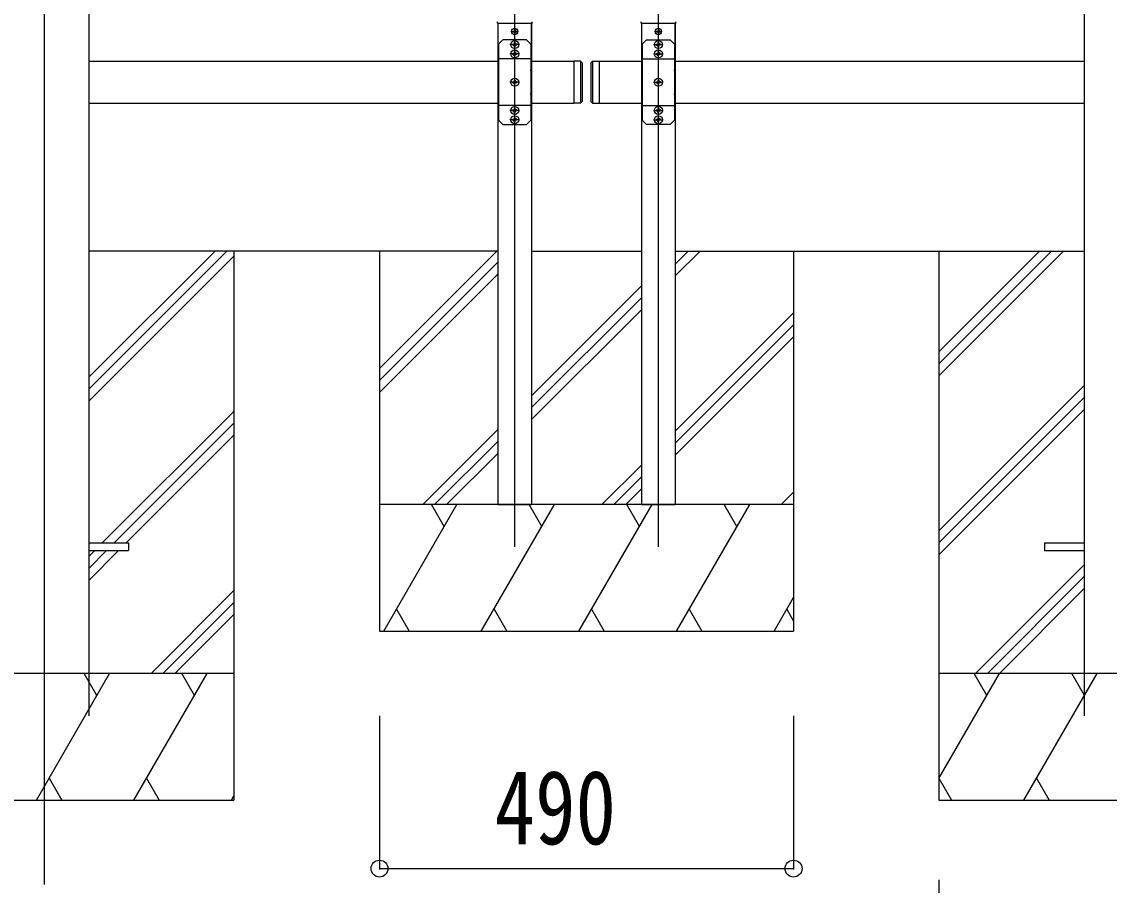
# Model space of a CAD drawing. Units: millimetres, scale not verified. Extents: x -14718 to 14718, y -10395 to 10395.
# Drawn here: x -4712 to -3425, y -5159 to -4137 of the extents above; entities that cross this region are included whole.
import ezdxf
from ezdxf.enums import TextEntityAlignment as Align

# ---------------------------------------------------------------- set-up
doc = ezdxf.new("R2010")
doc.units = ezdxf.units.MM
doc.header["$LTSCALE"] = 40
for name, color, linetype in [('0-4_YKK_12', 2, 'Continuous'), ('0-5_YKK_13', 4, 'Continuous'), ('0-6_YKK_A1', 4, 'Continuous'), ('0-7_YKK_D', 6, 'Continuous')]:
    doc.layers.add(name, color=color, linetype=linetype)
doc.styles.add('ＭＳ ゴシック', font='')
doc.styles.get('ＭＳ ゴシック').set_extended_font_data('MS Gothic')

msp = doc.modelspace()

# ---------------------------------------------------------------- linework, layer by layer
at = {"layer": '0-4_YKK_12'}
for p, q in [((-4685.41, -2112.58), (-4685.41, -5158.25)), ((-4128.41, -4758.25), (-4128.41, -4085.75)), ((-3958.41, -4758.25), (-3958.41, -4085.75)), ((-4132.56, -4148.25), (-4124.26, -4148.25)), ((-4128.41, -4152.4), (-4128.41, -4144.1)), ((-3962.56, -4148.25), (-3954.26, -4148.25)), ((-3958.41, -4152.4), (-3958.41, -4144.1)), ((-4122.67, -4163.75), (-4134.14, -4163.75)), ((-4128.41, -4169.48), (-4128.41, -4158.01)), ((-4128.41, -4180.48), (-4128.41, -4169.01)), ((-3964.14, -4163.75), (-3952.67, -4163.75)), ((-3958.41, -4169.48), (-3958.41, -4158.01)), ((-3958.41, -4180.48), (-3958.41, -4169.01)), ((-4122.67, -4174.75), (-4134.14, -4174.75)), ((-3964.14, -4174.75), (-3952.67, -4174.75)), ((-4128.41, -4213.98), (-4128.41, -4202.51)), ((-3958.41, -4213.98), (-3958.41, -4202.51)), ((-4122.67, -4208.25), (-4134.14, -4208.25)), ((-3964.14, -4208.25), (-3952.67, -4208.25)), ((-4122.67, -4241.75), (-4134.14, -4241.75)), ((-4128.41, -4247.48), (-4128.41, -4236.01)), ((-3964.14, -4241.75), (-3952.67, -4241.75)), ((-3958.41, -4247.48), (-3958.41, -4236.01)), ((-4122.67, -4252.75), (-4134.14, -4252.75)), ((-4128.41, -4258.48), (-4128.41, -4247.01)), ((-3964.14, -4252.75), (-3952.67, -4252.75)), ((-3958.41, -4258.48), (-3958.41, -4247.01))]:
    msp.add_line(p, q, dxfattribs=at)
at = {"layer": '0-5_YKK_13'}
for p, q in [((-4148.91, -4138.25), (-4148.81, -4136.69)), ((-4147.91, -4138.25), (-4148.91, -4138.25)), ((-4147.91, -4138.25), (-4108.91, -4138.25)), ((-3978.91, -4138.25), (-3978.81, -4136.69)), ((-3977.91, -4138.25), (-3978.91, -4138.25)), ((-3977.91, -4138.25), (-3938.91, -4138.25)), ((-4130.46, -4147.9), (-4130.46, -4148.6)), ((-4130.46, -4147.9), (-4129.26, -4147.9)), ((-4130.46, -4148.6), (-4129.26, -4148.6)), ((-4128.76, -4146.2), (-4128.06, -4146.2)), ((-4128.76, -4146.2), (-4128.76, -4147.4)), ((-4128.76, -4149.1), (-4128.76, -4150.3)), ((-4128.76, -4150.3), (-4128.06, -4150.3)), ((-4128.06, -4146.2), (-4128.06, -4147.4)), ((-4128.06, -4149.1), (-4128.06, -4150.3)), ((-4127.56, -4147.9), (-4126.36, -4147.9)), ((-4127.56, -4148.6), (-4126.36, -4148.6)), ((-4126.36, -4147.9), (-4126.36, -4148.6)), ((-3960.46, -4147.9), (-3960.46, -4148.6)), ((-3960.46, -4147.9), (-3959.26, -4147.9)), ((-3960.46, -4148.6), (-3959.26, -4148.6)), ((-3958.76, -4146.2), (-3958.06, -4146.2)), ((-3958.76, -4146.2), (-3958.76, -4147.4)), ((-3958.76, -4149.1), (-3958.76, -4150.3)), ((-3958.76, -4150.3), (-3958.06, -4150.3)), ((-3958.06, -4146.2), (-3958.06, -4147.4)), ((-3958.06, -4149.1), (-3958.06, -4150.3)), ((-3957.56, -4147.9), (-3956.36, -4147.9)), ((-3957.56, -4148.6), (-3956.36, -4148.6)), ((-3956.36, -4147.9), (-3956.36, -4148.6)), ((-4142.41, -4158.25), (-4147.41, -4163.25)), ((-4147.41, -4163.25), (-4147.41, -4193.53)), ((-4129.12, -4158.25), (-4142.41, -4158.25)), ((-4130.79, -4164.34), (-4129.75, -4164.36)), ((-4130.78, -4163.15), (-4129.75, -4163.14)), ((-4129.75, -4163.14), (-4129.14, -4163.02)), ((-4129.75, -4164.36), (-4129.14, -4164.48)), ((-4129.02, -4162.41), (-4129.14, -4163.02)), ((-4129.02, -4165.09), (-4129.14, -4164.48)), ((-4129, -4161.37), (-4129.02, -4162.41)), ((-4129, -4166.13), (-4129.02, -4165.09)), ((-4127.82, -4161.37), (-4127.8, -4162.41)), ((-4127.82, -4166.13), (-4127.8, -4165.09)), ((-4127.8, -4162.41), (-4127.68, -4163.02)), ((-4127.8, -4165.09), (-4127.68, -4164.48)), ((-4114.41, -4158.25), (-4127.69, -4158.25)), ((-4127.07, -4163.14), (-4127.68, -4163.02)), ((-4127.07, -4164.36), (-4127.68, -4164.48)), ((-4126.03, -4163.15), (-4127.07, -4163.14)), ((-4126.03, -4164.34), (-4127.07, -4164.36)), ((-4114.41, -4158.25), (-4109.41, -4163.25)), ((-4109.41, -4163.25), (-4109.41, -4193.53)), ((-3972.41, -4158.25), (-3977.41, -4163.25)), ((-3977.41, -4163.25), (-3977.41, -4193.53)), ((-3972.41, -4158.25), (-3959.12, -4158.25)), ((-3960.79, -4163.15), (-3959.75, -4163.14)), ((-3960.79, -4164.34), (-3959.75, -4164.36)), ((-3959.75, -4163.14), (-3959.14, -4163.02)), ((-3959.75, -4164.36), (-3959.14, -4164.48)), ((-3959.02, -4162.41), (-3959.14, -4163.02)), ((-3959.02, -4165.09), (-3959.14, -4164.48)), ((-3959, -4161.37), (-3959.02, -4162.41)), ((-3959, -4166.13), (-3959.02, -4165.09)), ((-3957.82, -4161.37), (-3957.8, -4162.41)), ((-3957.82, -4166.13), (-3957.8, -4165.09)), ((-3957.8, -4162.41), (-3957.68, -4163.02)), ((-3957.8, -4165.09), (-3957.68, -4164.48)), ((-3957.69, -4158.25), (-3944.41, -4158.25)), ((-3957.07, -4163.14), (-3957.68, -4163.02)), ((-3957.07, -4164.36), (-3957.68, -4164.48)), ((-3956.04, -4163.15), (-3957.07, -4163.14)), ((-3956.03, -4164.34), (-3957.07, -4164.36)), ((-3944.41, -4158.25), (-3939.41, -4163.25)), ((-3939.41, -4163.25), (-3939.41, -4193.53)), ((-4109.41, -4180.65), (-4147.41, -4180.65)), ((-4130.79, -4175.34), (-4129.75, -4175.36)), ((-4130.78, -4174.15), (-4129.75, -4174.14)), ((-4129.75, -4174.14), (-4129.14, -4174.02)), ((-4129.75, -4175.36), (-4129.14, -4175.48)), ((-4129.02, -4173.41), (-4129.14, -4174.02)), ((-4129.02, -4176.09), (-4129.14, -4175.48)), ((-4129, -4172.37), (-4129.02, -4173.41)), ((-4129, -4177.13), (-4129.02, -4176.09)), ((-4127.82, -4172.37), (-4127.8, -4173.41)), ((-4127.82, -4177.13), (-4127.8, -4176.09)), ((-4127.8, -4173.41), (-4127.68, -4174.02)), ((-4127.8, -4176.09), (-4127.68, -4175.48)), ((-4127.07, -4174.14), (-4127.68, -4174.02)), ((-4127.07, -4175.36), (-4127.68, -4175.48)), ((-4126.03, -4174.15), (-4127.07, -4174.14)), ((-4126.03, -4175.34), (-4127.07, -4175.36)), ((-3977.41, -4180.65), (-3939.41, -4180.65)), ((-3960.79, -4174.15), (-3959.75, -4174.14)), ((-3960.79, -4175.34), (-3959.75, -4175.36)), ((-3959.75, -4174.14), (-3959.14, -4174.02)), ((-3959.75, -4175.36), (-3959.14, -4175.48)), ((-3959.02, -4173.41), (-3959.14, -4174.02)), ((-3959.02, -4176.09), (-3959.14, -4175.48)), ((-3959, -4172.37), (-3959.02, -4173.41)), ((-3959, -4177.13), (-3959.02, -4176.09)), ((-3957.82, -4172.37), (-3957.8, -4173.41)), ((-3957.82, -4177.13), (-3957.8, -4176.09)), ((-3957.8, -4173.41), (-3957.68, -4174.02)), ((-3957.8, -4176.09), (-3957.68, -4175.48)), ((-3957.07, -4174.14), (-3957.68, -4174.02)), ((-3957.07, -4175.36), (-3957.68, -4175.48)), ((-3956.04, -4174.15), (-3957.07, -4174.14)), ((-3956.03, -4175.34), (-3957.07, -4175.36)), ((-4147.41, -4194.96), (-4147.41, -4221.53)), ((-4109.41, -4194.96), (-4109.41, -4221.53)), ((-4058.41, -4183.25), (-4058.41, -4233.25)), ((-4050.41, -4183.25), (-4058.41, -4183.25)), ((-4050.41, -4183.25), (-4050.41, -4233.25)), ((-4048.41, -4185.25), (-4050.41, -4183.25)), ((-4048.41, -4185.25), (-4048.41, -4231.25)), ((-4038.41, -4185.25), (-4038.41, -4231.25)), ((-4036.41, -4183.25), (-4036.41, -4233.25)), ((-4028.41, -4183.25), (-4028.41, -4233.25)), ((-3977.41, -4194.96), (-3977.41, -4221.53)), ((-3939.41, -4194.96), (-3939.41, -4221.53)), ((-4130.78, -4207.65), (-4129.75, -4207.64)), ((-4129.75, -4207.64), (-4129.14, -4207.52)), ((-4129.02, -4206.91), (-4129.14, -4207.52)), ((-4129, -4205.87), (-4129.02, -4206.91)), ((-4127.82, -4205.87), (-4127.8, -4206.91)), ((-4127.8, -4206.91), (-4127.68, -4207.52)), ((-4127.07, -4207.64), (-4127.68, -4207.52)), ((-4126.03, -4207.65), (-4127.07, -4207.64)), ((-3960.79, -4207.65), (-3959.75, -4207.64)), ((-3959.75, -4207.64), (-3959.14, -4207.52)), ((-3959.02, -4206.91), (-3959.14, -4207.52)), ((-3959, -4205.87), (-3959.02, -4206.91)), ((-3957.82, -4205.87), (-3957.8, -4206.91)), ((-3957.8, -4206.91), (-3957.68, -4207.52)), ((-3957.07, -4207.64), (-3957.68, -4207.52)), ((-3956.04, -4207.65), (-3957.07, -4207.64)), ((-4130.79, -4208.84), (-4129.75, -4208.86)), ((-4129.75, -4208.86), (-4129.14, -4208.98)), ((-4129.02, -4209.59), (-4129.14, -4208.98)), ((-4129, -4210.63), (-4129.02, -4209.59)), ((-4127.82, -4210.63), (-4127.8, -4209.59)), ((-4127.8, -4209.59), (-4127.68, -4208.98)), ((-4127.07, -4208.86), (-4127.68, -4208.98)), ((-4126.03, -4208.84), (-4127.07, -4208.86)), ((-3960.79, -4208.84), (-3959.75, -4208.86)), ((-3959.75, -4208.86), (-3959.14, -4208.98)), ((-3959.02, -4209.59), (-3959.14, -4208.98)), ((-3959, -4210.63), (-3959.02, -4209.59)), ((-3957.82, -4210.63), (-3957.8, -4209.59)), ((-3957.8, -4209.59), (-3957.68, -4208.98)), ((-3957.07, -4208.86), (-3957.68, -4208.98)), ((-3956.03, -4208.84), (-3957.07, -4208.86)), ((-4147.41, -4222.96), (-4147.41, -4253.25)), ((-4109.41, -4222.96), (-4109.41, -4253.25)), ((-4050.41, -4233.25), (-4058.41, -4233.25)), ((-4048.41, -4231.25), (-4050.41, -4233.25)), ((-4038.41, -4231.25), (-4036.41, -4233.25)), ((-4036.41, -4233.25), (-4028.41, -4233.25)), ((-3977.41, -4222.96), (-3977.41, -4253.25)), ((-3939.41, -4222.96), (-3939.41, -4253.25)), ((-4109.41, -4235.85), (-4147.41, -4235.85)), ((-4130.79, -4242.34), (-4129.75, -4242.36)), ((-4130.78, -4241.15), (-4129.75, -4241.14)), ((-4129.75, -4241.14), (-4129.14, -4241.02)), ((-4129.75, -4242.36), (-4129.14, -4242.48)), ((-4129.02, -4240.41), (-4129.14, -4241.02)), ((-4129.02, -4243.09), (-4129.14, -4242.48)), ((-4129, -4239.37), (-4129.02, -4240.41)), ((-4129, -4244.13), (-4129.02, -4243.09)), ((-4127.82, -4239.37), (-4127.8, -4240.41)), ((-4127.82, -4244.13), (-4127.8, -4243.09)), ((-4127.8, -4240.41), (-4127.68, -4241.02)), ((-4127.8, -4243.09), (-4127.68, -4242.48)), ((-4127.07, -4241.14), (-4127.68, -4241.02)), ((-4127.07, -4242.36), (-4127.68, -4242.48)), ((-4126.03, -4241.15), (-4127.07, -4241.14)), ((-4126.03, -4242.34), (-4127.07, -4242.36)), ((-3977.41, -4235.85), (-3939.41, -4235.85)), ((-3960.79, -4241.15), (-3959.75, -4241.14)), ((-3960.79, -4242.34), (-3959.75, -4242.36)), ((-3959.75, -4241.14), (-3959.14, -4241.02)), ((-3959.75, -4242.36), (-3959.14, -4242.48)), ((-3959.02, -4240.41), (-3959.14, -4241.02)), ((-3959.02, -4243.09), (-3959.14, -4242.48)), ((-3959, -4239.37), (-3959.02, -4240.41)), ((-3959, -4244.13), (-3959.02, -4243.09)), ((-3957.82, -4239.37), (-3957.8, -4240.41)), ((-3957.82, -4244.13), (-3957.8, -4243.09)), ((-3957.8, -4240.41), (-3957.68, -4241.02)), ((-3957.8, -4243.09), (-3957.68, -4242.48)), ((-3957.07, -4241.14), (-3957.68, -4241.02)), ((-3957.07, -4242.36), (-3957.68, -4242.48)), ((-3956.04, -4241.15), (-3957.07, -4241.14)), ((-3956.03, -4242.34), (-3957.07, -4242.36)), ((-4142.41, -4258.25), (-4147.41, -4253.25)), ((-4142.41, -4258.25), (-4129.12, -4258.25)), ((-4130.79, -4253.34), (-4129.75, -4253.36)), ((-4130.78, -4252.15), (-4129.75, -4252.14)), ((-4129.75, -4252.14), (-4129.14, -4252.02)), ((-4129.75, -4253.36), (-4129.14, -4253.48)), ((-4129.02, -4251.41), (-4129.14, -4252.02)), ((-4129.02, -4254.09), (-4129.14, -4253.48)), ((-4129, -4250.37), (-4129.02, -4251.41)), ((-4129, -4255.13), (-4129.02, -4254.09)), ((-4127.82, -4250.37), (-4127.8, -4251.41)), ((-4127.82, -4255.13), (-4127.8, -4254.09)), ((-4127.8, -4251.41), (-4127.68, -4252.02)), ((-4127.8, -4254.09), (-4127.68, -4253.48)), ((-4127.69, -4258.25), (-4114.41, -4258.25)), ((-4127.07, -4252.14), (-4127.68, -4252.02)), ((-4127.07, -4253.36), (-4127.68, -4253.48)), ((-4126.03, -4252.15), (-4127.07, -4252.14)), ((-4126.03, -4253.34), (-4127.07, -4253.36)), ((-4114.41, -4258.25), (-4109.41, -4253.25)), ((-3972.41, -4258.25), (-3977.41, -4253.25)), ((-3959.12, -4258.25), (-3972.41, -4258.25)), ((-3960.79, -4252.15), (-3959.75, -4252.14)), ((-3960.79, -4253.34), (-3959.75, -4253.36)), ((-3959.75, -4252.14), (-3959.14, -4252.02)), ((-3959.75, -4253.36), (-3959.14, -4253.48)), ((-3959.02, -4251.41), (-3959.14, -4252.02)), ((-3959.02, -4254.09), (-3959.14, -4253.48)), ((-3959, -4250.37), (-3959.02, -4251.41)), ((-3959, -4255.13), (-3959.02, -4254.09)), ((-3957.82, -4250.37), (-3957.8, -4251.41)), ((-3957.82, -4255.13), (-3957.8, -4254.09)), ((-3957.8, -4251.41), (-3957.68, -4252.02)), ((-3957.8, -4254.09), (-3957.68, -4253.48)), ((-3944.41, -4258.25), (-3957.69, -4258.25)), ((-3957.07, -4252.14), (-3957.68, -4252.02)), ((-3957.07, -4253.36), (-3957.68, -4253.48)), ((-3956.04, -4252.15), (-3957.07, -4252.14)), ((-3956.03, -4253.34), (-3957.07, -4253.36)), ((-3944.41, -4258.25), (-3939.41, -4253.25)), ((-4632.41, -4753.75), (-4585.41, -4753.75)), ((-4585.41, -4753.75), (-4585.41, -4762.75)), ((-3501.41, -4753.75), (-3501.41, -4762.75)), ((-3501.41, -4753.75), (-3454.41, -4753.75)), ((-4632.41, -4762.75), (-4585.41, -4762.75)), ((-3501.41, -4762.75), (-3454.41, -4762.75))]:
    msp.add_line(p, q, dxfattribs=at)
for points in [[(-4108, -4136.69), (-4107.91, -4138.25), (-4108.91, -4138.25)], [(-3938, -4136.69), (-3937.91, -4138.25), (-3938.91, -4138.25)], [(-4038.41, -4185.25), (-4036.41, -4183.25), (-4028.41, -4183.25)]]:
    msp.add_lwpolyline(points, dxfattribs=at)
for centre, radius in [((-4128.41, -4148.25), 3.75), ((-3958.41, -4148.25), 3.75), ((-4128.41, -4163.75), 4.74), ((-3958.41, -4163.75), 4.74), ((-4128.41, -4174.75), 4.74), ((-3958.41, -4174.75), 4.74), ((-4128.41, -4208.25), 4.74), ((-3958.41, -4208.25), 4.74), ((-4128.41, -4241.75), 4.74), ((-3958.41, -4241.75), 4.74), ((-4128.41, -4252.75), 4.74), ((-3958.41, -4252.75), 4.74)]:
    msp.add_circle(centre, radius, dxfattribs=at)
for centre, radius, start, end in [((-4129.26, -4147.4), 0.5, 270, 0), ((-4129.26, -4149.1), 0.5, 0, 90), ((-4127.56, -4147.4), 0.5, 180, 270), ((-4127.56, -4149.1), 0.5, 90, 180), ((-3959.26, -4147.4), 0.5, 270, 0), ((-3959.26, -4149.1), 0.5, 0, 90), ((-3957.56, -4147.4), 0.5, 180, 270), ((-3957.56, -4149.1), 0.5, 90, 180), ((-4128.41, -4163.75), 2.45, 165.9892, 194.0108), ((-4128.41, -4157.55), 1, 224.427, 315.573), ((-4128.41, -4163.75), 2.45, 75.9892, 104.0108), ((-4128.41, -4163.75), 2.45, 255.9892, 284.0108), ((-4128.41, -4163.75), 2.45, 345.9892, 14.0108), ((-3958.41, -4163.75), 2.45, 165.9892, 194.0108), ((-3958.41, -4157.55), 1, 224.427, 315.573), ((-3958.41, -4163.75), 2.45, 75.9892, 104.0108), ((-3958.41, -4163.75), 2.45, 255.9892, 284.0108), ((-3958.41, -4163.75), 2.45, 345.9892, 14.0108), ((-4128.41, -4174.75), 2.45, 165.9892, 194.0108), ((-4128.41, -4174.75), 2.45, 75.9892, 104.0108), ((-4128.41, -4174.75), 2.45, 255.9892, 284.0108), ((-4128.41, -4174.75), 2.45, 345.9892, 14.0108), ((-3958.41, -4174.75), 2.45, 165.9892, 194.0108), ((-3958.41, -4174.75), 2.45, 75.9892, 104.0108), ((-3958.41, -4174.75), 2.45, 255.9892, 284.0108), ((-3958.41, -4174.75), 2.45, 345.9892, 14.0108), ((-4148.11, -4194.25), 1, 314.427, 45.573), ((-4108.71, -4194.25), 1, 134.427, 225.573), ((-3978.11, -4194.25), 1, 314.427, 45.573), ((-3938.71, -4194.25), 1, 134.427, 225.573), ((-4128.41, -4208.25), 2.45, 165.9892, 194.0108), ((-4128.41, -4208.25), 2.45, 75.9892, 104.0108), ((-4128.41, -4208.25), 2.45, 345.9892, 14.0108), ((-3958.41, -4208.25), 2.45, 165.9892, 194.0108), ((-3958.41, -4208.25), 2.45, 75.9892, 104.0108), ((-3958.41, -4208.25), 2.45, 345.9892, 14.0108), ((-4128.41, -4208.25), 2.45, 255.9892, 284.0108), ((-3958.41, -4208.25), 2.45, 255.9892, 284.0108), ((-4148.11, -4222.25), 1, 314.427, 45.573), ((-4108.71, -4222.25), 1, 134.427, 225.573), ((-3978.11, -4222.25), 1, 314.427, 45.573), ((-3938.71, -4222.25), 1, 134.427, 225.573), ((-4128.41, -4241.75), 2.45, 165.9892, 194.0108), ((-4128.41, -4241.75), 2.45, 75.9892, 104.0108), ((-4128.41, -4241.75), 2.45, 255.9892, 284.0108), ((-4128.41, -4241.75), 2.45, 345.9892, 14.0108), ((-3958.41, -4241.75), 2.45, 165.9892, 194.0108), ((-3958.41, -4241.75), 2.45, 75.9892, 104.0108), ((-3958.41, -4241.75), 2.45, 255.9892, 284.0108), ((-3958.41, -4241.75), 2.45, 345.9892, 14.0108), ((-4128.41, -4252.75), 2.45, 165.9892, 194.0108), ((-4128.41, -4258.95), 1, 44.427, 135.573), ((-4128.41, -4252.75), 2.45, 75.9892, 104.0108), ((-4128.41, -4252.75), 2.45, 255.9892, 284.0108), ((-4128.41, -4252.75), 2.45, 345.9892, 14.0108), ((-3958.41, -4252.75), 2.45, 165.9892, 194.0108), ((-3958.41, -4258.95), 1, 44.427, 135.573), ((-3958.41, -4252.75), 2.45, 75.9892, 104.0108), ((-3958.41, -4252.75), 2.45, 255.9892, 284.0108), ((-3958.41, -4252.75), 2.45, 345.9892, 14.0108)]:
    msp.add_arc(centre, radius, start, end, dxfattribs=at)
at = {"layer": '0-6_YKK_A1'}
for p, q in [((-4632.41, -2348.58), (-4632.41, -4958.25)), ((-3454.41, -2348.58), (-3454.41, -4958.25)), ((-4148.41, -4138.25), (-4108.41, -4138.25)), ((-4148.41, -4138.25), (-4148.41, -4708.25)), ((-4108.41, -4163.58), (-4108.41, -4138.25)), ((-4108.41, -4138.25), (-4108.41, -4708.25)), ((-3978.41, -4138.25), (-3938.41, -4138.25)), ((-3978.41, -4138.25), (-3978.41, -4708.25)), ((-3938.41, -4163.58), (-3938.41, -4138.25)), ((-3938.41, -4138.25), (-3938.41, -4708.25)), ((-4632.41, -4183.25), (-4148.41, -4183.25)), ((-4108.41, -4183.25), (-4058.41, -4183.25)), ((-4058.41, -4183.25), (-4058.41, -4233.25)), ((-4028.41, -4183.25), (-4028.41, -4233.25)), ((-4028.41, -4183.25), (-3978.41, -4183.25)), ((-3938.41, -4183.25), (-3454.41, -4183.25)), ((-4632.41, -4233.25), (-4148.41, -4233.25)), ((-4108.41, -4233.25), (-4058.41, -4233.25)), ((-4028.41, -4233.25), (-3978.41, -4233.25)), ((-3938.41, -4233.25), (-3454.41, -4233.25)), ((-4148.41, -4408.25), (-4632.41, -4408.25)), ((-4632.41, -4571.73), (-4468.92, -4408.25)), ((-4632.41, -4557.59), (-4483.06, -4408.25)), ((-4632.41, -4585.88), (-4460.41, -4413.88)), ((-4460.61, -4408.25), (-4460.61, -5058.25)), ((-4288.41, -4408.25), (-4288.41, -4858.25)), ((-4288.41, -4547.23), (-4149.43, -4408.25)), ((-4108.41, -4408.25), (-3978.41, -4408.25)), ((-3938.41, -4408.25), (-3454.41, -4408.25)), ((-3923.15, -4408.25), (-3938.41, -4423.5)), ((-3909.01, -4408.25), (-3938.41, -4437.64)), ((-3798.41, -4408.25), (-3798.41, -4858.25)), ((-3626.61, -4408.25), (-3626.61, -5058.25)), ((-3626.61, -4527.43), (-3507.43, -4408.25)), ((-3626.61, -4541.57), (-3493.29, -4408.25)), ((-3626.61, -4555.71), (-3479.14, -4408.25)), ((-4288.41, -4561.37), (-4148.41, -4421.37)), ((-4288.41, -4575.51), (-4148.41, -4435.51)), ((-3978.41, -4449.36), (-4108.41, -4579.36)), ((-3978.41, -4463.5), (-4108.41, -4593.5)), ((-3978.41, -4477.64), (-4108.41, -4607.64)), ((-3798.41, -4481.49), (-3938.41, -4621.49)), ((-3798.41, -4495.63), (-3938.41, -4635.63)), ((-3938.41, -4649.77), (-3798.41, -4509.77)), ((-3626.61, -4739.56), (-3454.41, -4567.36)), ((-3626.61, -4753.7), (-3454.41, -4581.5)), ((-4616.43, -4753.75), (-4460.61, -4597.92)), ((-3626.61, -4767.84), (-3454.41, -4595.64)), ((-4602.29, -4753.75), (-4460.61, -4612.07)), ((-4148.41, -4619.36), (-4237.3, -4708.25)), ((-4588.15, -4753.75), (-4460.61, -4626.21)), ((-4148.41, -4633.5), (-4223.16, -4708.25)), ((-4148.41, -4647.64), (-4209.01, -4708.25)), ((-3978.41, -4661.49), (-4025.17, -4708.25)), ((-3978.41, -4675.63), (-4011.02, -4708.25)), ((-3996.88, -4708.25), (-3978.41, -4689.77)), ((-3798.41, -4693.62), (-3813.03, -4708.25)), ((-3798.41, -4708.25), (-4288.41, -4708.25)), ((-4283.39, -4858.25), (-4196.79, -4708.25)), ((-4211.79, -4734.23), (-4226.79, -4708.25)), ((-4167.92, -4858.25), (-4081.32, -4708.25)), ((-4148.41, -4708.25), (-4108.41, -4708.25)), ((-4096.32, -4734.23), (-4111.32, -4708.25)), ((-4052.45, -4858.25), (-3965.85, -4708.25)), ((-3980.85, -4734.23), (-3995.85, -4708.25)), ((-3978.41, -4708.25), (-3938.41, -4708.25)), ((-3936.98, -4858.25), (-3850.38, -4708.25)), ((-3865.38, -4734.23), (-3880.38, -4708.25)), ((-3798.41, -4707.76), (-3798.89, -4708.25)), ((-4632.41, -4798.01), (-4597.15, -4762.75)), ((-4632.41, -4769.72), (-4625.43, -4762.75)), ((-4632.41, -4783.86), (-4611.29, -4762.75)), ((-3583.17, -4908.25), (-3454.41, -4779.49)), ((-3569.03, -4908.25), (-3454.41, -4793.63)), ((-4558.8, -4908.25), (-4460.61, -4810.06)), ((-3554.88, -4908.25), (-3454.41, -4807.77)), ((-4544.66, -4908.25), (-4460.61, -4824.2)), ((-3821.51, -4858.25), (-3798.41, -4818.23)), ((-4530.52, -4908.25), (-4460.61, -4838.34)), ((-4268.39, -4832.27), (-4253.39, -4858.25)), ((-4152.92, -4832.27), (-4137.92, -4858.25)), ((-4037.45, -4832.27), (-4022.45, -4858.25)), ((-3921.98, -4832.27), (-3906.98, -4858.25)), ((-3806.51, -4832.27), (-3798.41, -4846.3)), ((-4288.41, -4858.25), (-3798.41, -4858.25)), ((-4460.61, -4908.25), (-4910.61, -4908.25)), ((-4694.45, -5058.25), (-4607.85, -4908.25)), ((-4622.85, -4934.23), (-4637.85, -4908.25)), ((-4578.98, -5058.25), (-4492.38, -4908.25)), ((-4507.38, -4934.23), (-4522.38, -4908.25)), ((-3176.61, -4908.25), (-3626.61, -4908.25)), ((-3626.61, -5032.64), (-3554.79, -4908.25)), ((-3569.79, -4934.23), (-3584.79, -4908.25)), ((-3525.92, -5058.25), (-3439.32, -4908.25)), ((-3454.32, -4934.23), (-3469.32, -4908.25)), ((-4679.45, -5032.27), (-4664.45, -5058.25)), ((-4563.98, -5032.27), (-4548.98, -5058.25)), ((-3626.39, -5032.27), (-3611.39, -5058.25)), ((-3510.92, -5032.27), (-3495.92, -5058.25)), ((-4463.51, -5058.25), (-4460.61, -5053.22)), ((-4910.61, -5058.25), (-4460.61, -5058.25)), ((-3626.61, -5058.25), (-3176.61, -5058.25))]:
    msp.add_line(p, q, dxfattribs=at)
at = {"layer": '0-7_YKK_D'}
for p, q in [((-4288.41, -4958.25), (-4288.41, -5140.25)), ((-3798.41, -4958.25), (-3798.41, -5140.25)), ((-4288.41, -5139.25), (-3798.41, -5139.25)), ((-3626.61, -5152.37), (-3626.61, -5358.55))]:
    msp.add_line(p, q, dxfattribs=at)
for centre in [(-4288.41, -5139.25), (-3798.41, -5139.25)]:
    msp.add_circle(centre, 10, dxfattribs=at)

# ---------------------------------------------------------------- texts
at = {"layer": '0-7_YKK_D', "style": 'ＭＳ ゴシック', "width": 0.8}
msp.add_text('490', height=87.98, dxfattribs=at).set_placement((-4152.21, -5136.91), align=Align.BOTTOM_LEFT)

doc.saveas('drawing.dxf')
